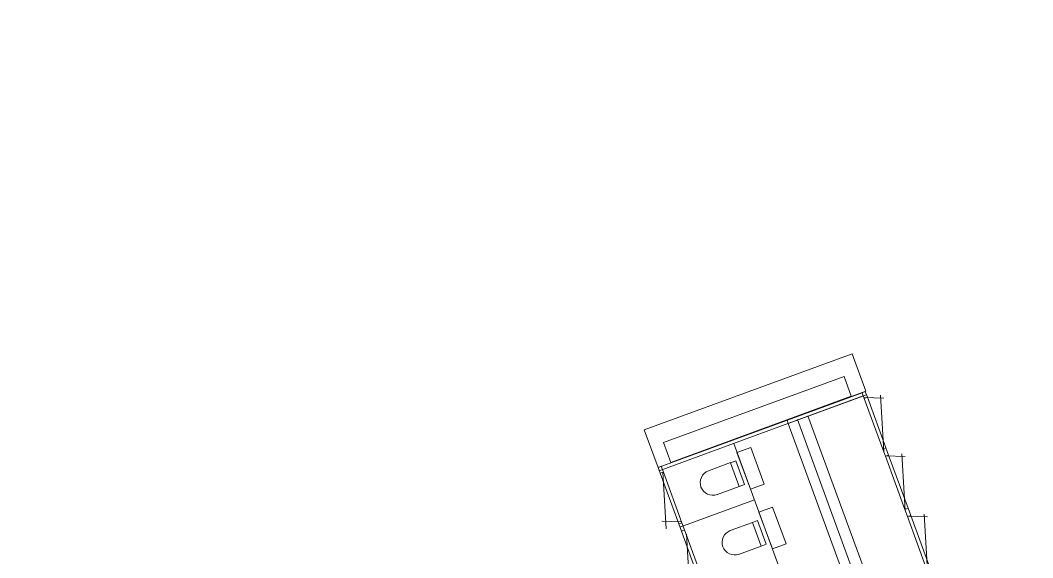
# Model space of a CAD drawing. Header units: millimetres. Extents: x 111563 to 112628, y 522776 to 523529.
# Drawn here: x 112029.49 to 112042.46, y 523019.32 to 523026.2 of the extents above; entities that cross this region are included whole.
import ezdxf

# ---------------------------------------------------------------- set-up
doc = ezdxf.new("R2010")
doc.units = ezdxf.units.MM
doc.layers.add('FIELD S - hull', color=18, linetype='Continuous', lineweight=0, true_color=0x000000)
doc.layers.add('FIELD T3 - hull', color=18, linetype='Continuous', lineweight=0, true_color=0x000000)
doc.layers.add('toilet', color=18, linetype='Continuous', true_color=0x000000)

msp = doc.modelspace()

# ---------------------------------------------------------------- hatches: boundary and pattern name
at = {"layer": 'FIELD S - hull'}
h = msp.add_hatch(dxfattribs=at)
h.set_pattern_fill('AR-B816', color=256, scale=1000, style=0)
edge = h.paths.add_edge_path(flags=0)
edge.add_arc((115685.35788, 513062.433), 10588.40563, 109.631048076, 110.631048076)
edge.add_arc((112218.10981, 522872.00564), 281.82131, 159.26339, 160.26339)
edge.add_arc((118056.83554, 523127.33421), 6106.09223, 181.502999634, 182.502999634)
edge.add_arc((110274.30302, 527718.61621), 5140.97771, 289.10054224, 290.10054224)
edge.add_arc((110976.83465, 525784.20987), 3082.96021, 290.19446078, 291.19446078)
edge.add_arc((111347.00334, 525201.86926), 2409.94255, 287.99286036, 288.99286036)
edge.add_arc((111721.02084, 524878.38297), 1997.84256, 281.85122302, 282.85122302)
edge.add_arc((111851.68045, 524378.67903), 1481.68345, 282.22312468, 283.22312468)
edge.add_arc((107644.92175, 521992.16397), 4642.69354, 11.7332323, 12.7332323)
edge.add_arc((111009.21803, 520425.35162), 2839.73858, 65.79680074, 66.79680074)
at = {"layer": 'FIELD T3 - hull'}
h = msp.add_hatch(dxfattribs=at)
h.set_pattern_fill('AR-B816', color=256, scale=1000, style=0)
edge = h.paths.add_edge_path(flags=0)
edge.add_arc((116316.38065, 523151.6835), 4367.2852, 181.23118952, 182.23118952)
edge.add_arc((108615.24184, 532337.45818), 9933.1604, 289.631048076, 290.631048076)
edge.add_arc((111627.38956, 521662.12474), 1462.91803, 70.52252842, 71.52252842)
edge.add_arc((111810.9448, 522339.86306), 763.03023, 68.4646126, 69.4646126)
edge.add_arc((111784.65455, 522382.35677), 733.52469, 66.37574329, 67.37574329)
edge.add_arc((111730.83549, 522521.60387), 634.15722, 58.00599613, 59.00599613)
edge.add_arc((111387.02477, 522315.36821), 1005.81686, 48.20310621, 49.20310621)
edge.add_arc((111609.14145, 522641.79212), 615.23495, 44.9964839, 45.9964839)
edge.add_arc((111894.98283, 522922.8557), 214.74152, 48.7588858, 49.7588858)
edge.add_arc((111990.49679, 522993.58284), 102.72239, 65.1243139, 66.1243139)
edge.add_arc((112037.21932, 522967.50681), 120.11828, 92.4550169, 93.4550169)
edge.add_arc((113683.75538, 518496.14399), 4880.02721, 109.80904363, 110.80904363)

# ---------------------------------------------------------------- linework, layer by layer
at = {"layer": 'FIELD S - hull'}
msp.add_lwpolyline([(112128.05581, 523035.39323, 0.00436335), (111954.54545, 522971.79082, 0.00436335), (111952.8441, 522967.17579, 0.00436335), (111956.56892, 522860.67084, 0.00436335), (112041.09554, 522890.77032, 0.00436335), (112091.43093, 522909.78492, 0.00436335), (112131.31994, 522923.12606, 0.00436335), (112165.38138, 522930.58457, 0.00436335), (112190.60634, 522936.27995, 0.00436335), (112173.43691, 523015.46929, 0.00436335)], format="xyb", close=True, dxfattribs=at)
at = {"layer": 'FIELD T3 - hull'}
msp.add_lwpolyline([(111956, 523060, 0.00436335), (111956.49877, 522983.83745, 0.00436335), (112119.27174, 523043.50393, 0.00436335), (112095.1271, 523051.80698, 0.00436335), (112082.69736, 523056.58712, 0.00436335), (112070.92369, 523061.61491, 0.00436335), (112061.48607, 523067.39693, 0.00436335), (112048.29731, 523078.98228, 0.00436335), (112040.63907, 523086.50893, 0.00436335), (112037.79942, 523088.95496, 0.00436335), (112036.16641, 523089.69489, 0.00436335), (112034.07276, 523089.58682, 0.00436335)], format="xyb", close=True, dxfattribs=at)
at = {"layer": 'toilet', "linetype": 'Continuous', "lineweight": 0}
for p, q in [((112040.14595, 523021.9359), (112037.48554, 523020.9607)), ((112040.32227, 523021.45489), (112040.14595, 523021.9359)), ((112040.04301, 523021.64482), (112037.73275, 523020.79797)), ((112040.13617, 523021.39068), (112040.04301, 523021.64482)), ((112037.66187, 523020.47968), (112040.32227, 523021.45489)), ((112040.27331, 523021.43694), (112037.66187, 523020.47968)), ((112037.67692, 523020.43861), (112040.28837, 523021.39586)), ((112037.82591, 523020.54382), (112040.13617, 523021.39068)), ((112040.31509, 523021.45225), (112039.31297, 523021.08491)), ((112039.32802, 523021.04384), (112040.33014, 523021.41118)), ((112040.31508, 523021.45226), (112039.36222, 523021.10297)), ((112040.28837, 523021.39586), (112040.27331, 523021.43694)), ((112040.31509, 523021.45225), (112040.27401, 523021.4372)), ((112040.27401, 523021.4372), (112040.31509, 523021.45225)), ((112040.27401, 523021.4372), (112040.30111, 523021.36326)), ((112040.30111, 523021.36326), (112040.27401, 523021.4372)), ((112040.28837, 523021.39586), (112040.28837, 523021.39586)), ((112040.29823, 523021.37734), (112040.55192, 523021.36839)), ((112040.30111, 523021.36326), (112040.34219, 523021.37831)), ((112040.34219, 523021.37831), (112040.30111, 523021.36326)), ((112040.30111, 523021.36326), (112040.34219, 523021.37831)), ((112040.53897, 523020.71436), (112040.30111, 523021.36326)), ((112040.33014, 523021.41118), (112040.31509, 523021.45225)), ((112040.34219, 523021.37831), (112040.31509, 523021.45225)), ((112040.31509, 523021.45225), (112040.34219, 523021.37831)), ((112040.31509, 523021.45225), (112040.31509, 523021.45225)), ((112040.33014, 523021.41118), (112040.33014, 523021.41118)), ((112040.34219, 523021.37831), (112040.34219, 523021.37831)), ((112040.34219, 523021.37831), (112040.58005, 523020.72942)), ((112040.34219, 523021.37831), (112040.34219, 523021.37831)), ((112040.55216, 523020.67838), (112040.50935, 523021.4052)), ((112039.31297, 523021.08491), (112039.32802, 523021.04384)), ((112040.57386, 523018.01517), (112039.44566, 523021.09297)), ((112040.70736, 523018.06411), (112039.57916, 523021.1419)), ((112037.48554, 523020.9607), (112037.66187, 523020.47968)), ((112037.48554, 523020.9607), (112037.48554, 523020.9607)), ((112040.93952, 523016.64759), (112039.32802, 523021.04384)), ((112037.66181, 523020.47967), (112038.61468, 523020.82896)), ((112037.73275, 523020.79797), (112037.82591, 523020.54382)), ((112037.73275, 523020.79797), (112037.73275, 523020.79797)), ((112040.64416, 523015.29258), (112038.62979, 523020.78789)), ((112038.84848, 523020.73764), (112038.67193, 523020.67292)), ((112039.02162, 523020.26529), (112038.84848, 523020.73764)), ((112040.58005, 523020.72942), (112040.53897, 523020.71436)), ((112040.53897, 523020.71436), (112040.58005, 523020.72942)), ((112040.58005, 523020.72942), (112040.53897, 523020.71436)), ((112040.53897, 523020.71436), (112040.5721, 523020.62399)), ((112040.5721, 523020.62399), (112040.53897, 523020.71436)), ((112040.61318, 523020.63905), (112040.58005, 523020.72942)), ((112040.58005, 523020.72942), (112040.61318, 523020.63905)), ((112040.58005, 523020.72942), (112040.58005, 523020.72942)), ((112038.65577, 523020.56448), (112038.59005, 523020.54039)), ((112038.76718, 523020.26055), (112038.65577, 523020.56448)), ((112038.67193, 523020.67292), (112038.84507, 523020.20057)), ((112038.67193, 523020.67292), (112038.67193, 523020.67292)), ((112040.5721, 523020.62399), (112040.61318, 523020.63905)), ((112040.61318, 523020.63905), (112040.5721, 523020.62399)), ((112040.57211, 523020.62395), (112040.61319, 523020.63901)), ((112040.82202, 523019.94219), (112040.57211, 523020.62395)), ((112040.573, 523020.62777), (112040.82668, 523020.61885)), ((112040.61318, 523020.63905), (112040.61318, 523020.63905)), ((112040.61319, 523020.63901), (112040.8631, 523019.95725)), ((112040.61319, 523020.63901), (112040.61319, 523020.63901)), ((112040.82691, 523019.92884), (112040.7841, 523020.65567)), ((112037.70294, 523020.49474), (112037.66187, 523020.47968)), ((112037.70294, 523020.49474), (112037.66187, 523020.47968)), ((112037.66187, 523020.47968), (112037.68897, 523020.40575)), ((112037.66187, 523020.47968), (112037.68897, 523020.40575)), ((112037.66187, 523020.47968), (112037.66187, 523020.47968)), ((112037.66187, 523020.47968), (112037.67692, 523020.43861)), ((112037.73005, 523020.4208), (112037.70294, 523020.49474)), ((112037.73004, 523020.4208), (112037.70294, 523020.49474)), ((112038.30605, 523020.43815), (112038.58954, 523020.54165)), ((112038.59005, 523020.54039), (112038.70146, 523020.23646)), ((112038.59005, 523020.54039), (112038.59005, 523020.54039)), ((112037.68897, 523020.40575), (112037.73005, 523020.4208)), ((112037.68897, 523020.40575), (112037.73004, 523020.4208)), ((112037.73004, 523020.4208), (112037.68897, 523020.40575)), ((112037.68897, 523020.40575), (112037.92683, 523019.75685)), ((112037.68897, 523020.40575), (112037.68897, 523020.40575)), ((112037.72173, 523020.42125), (112037.76454, 523019.69442)), ((112037.96791, 523019.7719), (112037.73004, 523020.4208)), ((112037.73005, 523020.4208), (112037.73005, 523020.4208)), ((112038.40985, 523020.12957), (112038.70146, 523020.23646)), ((112038.70146, 523020.23646), (112038.76718, 523020.26055)), ((112038.84507, 523020.20057), (112039.02162, 523020.26529)), ((112037.94186, 523019.71572), (112038.89473, 523020.065)), ((112039.12852, 523019.97368), (112038.95197, 523019.90897)), ((112039.30164, 523019.50142), (112039.12852, 523019.97368)), ((112040.86308, 523019.95729), (112040.82201, 523019.94223)), ((112040.82201, 523019.94223), (112040.86308, 523019.95729)), ((112040.82201, 523019.94223), (112040.85513, 523019.85186)), ((112040.85513, 523019.85186), (112040.82201, 523019.94223)), ((112040.8631, 523019.95725), (112040.82202, 523019.94219)), ((112040.89621, 523019.86692), (112040.86308, 523019.95729)), ((112040.86308, 523019.95729), (112040.89621, 523019.86692)), ((112040.86308, 523019.95729), (112040.86308, 523019.95729)), ((112037.96518, 523019.78251), (112037.71145, 523019.79145)), ((112038.93581, 523019.80053), (112038.87008, 523019.77643)), ((112039.0472, 523019.49663), (112038.93581, 523019.80053)), ((112038.95197, 523019.90897), (112039.12509, 523019.4367)), ((112038.95197, 523019.90897), (112038.95197, 523019.90897)), ((112040.85513, 523019.85186), (112040.89621, 523019.86692)), ((112040.89621, 523019.86692), (112040.85513, 523019.85186)), ((112040.85513, 523019.85186), (112040.89621, 523019.86692)), ((112041.10504, 523019.1701), (112040.85513, 523019.85186)), ((112040.8562, 523019.85519), (112041.10989, 523019.84623)), ((112040.89621, 523019.86692), (112040.89621, 523019.86692)), ((112040.89621, 523019.86692), (112041.14611, 523019.18516)), ((112040.89621, 523019.86692), (112040.89621, 523019.86692)), ((112041.11014, 523019.15618), (112041.06733, 523019.883)), ((112037.96791, 523019.77191), (112037.92683, 523019.75685)), ((112037.96791, 523019.7719), (112037.92683, 523019.75685)), ((112037.92683, 523019.75685), (112037.96791, 523019.7719)), ((112037.92683, 523019.75685), (112037.95996, 523019.66648)), ((112037.92683, 523019.75685), (112037.95996, 523019.66648)), ((112037.92683, 523019.75685), (112037.92683, 523019.75685)), ((112037.95996, 523019.66648), (112038.00103, 523019.68154)), ((112037.95996, 523019.66648), (112038.00103, 523019.68153)), ((112038.00105, 523019.68149), (112037.95997, 523019.66644)), ((112037.95997, 523019.66644), (112038.20988, 523018.98468)), ((112037.95997, 523019.66644), (112037.95997, 523019.66644)), ((112038.00103, 523019.68154), (112037.96791, 523019.77191)), ((112038.00103, 523019.68153), (112037.96791, 523019.7719)), ((112038.00103, 523019.68154), (112038.00103, 523019.68154)), ((112038.25095, 523018.99974), (112038.00105, 523019.68149)), ((112038.58702, 523019.67165), (112038.87004, 523019.77642)), ((112038.87008, 523019.77643), (112038.98148, 523019.47254)), ((112038.87008, 523019.77643), (112038.87008, 523019.77643)), ((112038.02462, 523019.62672), (112038.06743, 523018.89989)), ((112038.68987, 523019.36565), (112038.98148, 523019.47254)), ((112038.98148, 523019.47254), (112039.0472, 523019.49663)), ((112039.12509, 523019.4367), (112039.30164, 523019.50142))]:
    msp.add_line(p, q, dxfattribs=at)
for centre, radius, start, end in [((112038.36679, 523020.28469), 0.16504, 111.592838, 199.658062), ((112038.36236, 523020.2845), 0.16081, 200.124988, 290.137012), ((112038.64241, 523019.52063), 0.16085, 110.141618, 200.151547), ((112038.64239, 523019.52055), 0.16081, 200.124988, 290.137012)]:
    msp.add_arc(centre, radius, start, end, dxfattribs=at)

doc.saveas('drawing.dxf')
